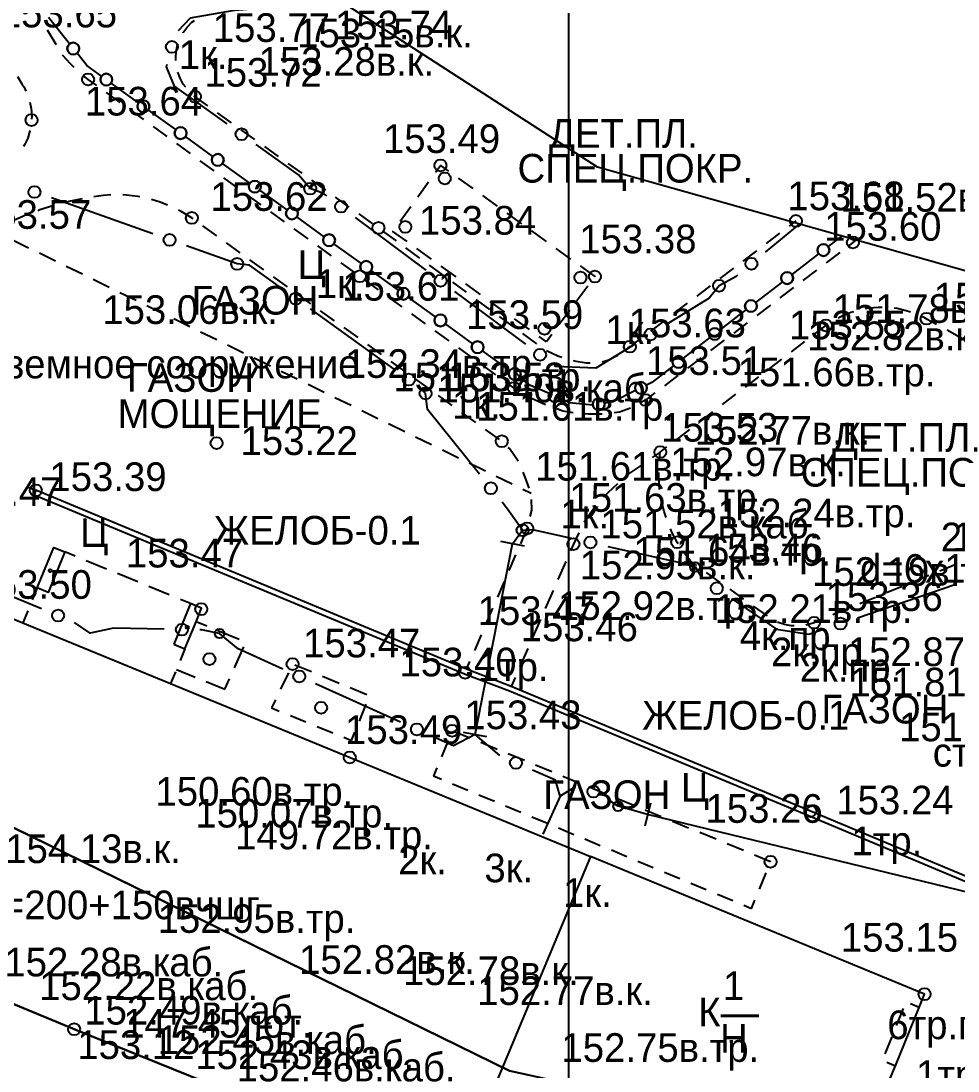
# Model space of a CAD drawing. Header units: metres. Extents: x -2743 to 126, y 13385 to 13916.
# Drawn here: x -1847.07 to -1807.85, y 13646.49 to 13690.44 of the extents above; entities that cross this region are included whole.
import ezdxf

# ---------------------------------------------------------------- set-up
doc = ezdxf.new("R2010")
doc.units = ezdxf.units.M
for name, color, linetype in [('output[1-12]_3_ДЖКХ-24_03233pp$0$Кабель электрический проектный', 7, 'Continuous'), ('output[1-12]_3_ДЖКХ-24_03233tp$0$Горизонтали', 7, 'Continuous'), ('output[1-12]_3_ДЖКХ-24_03233tp$0$Здания', 7, 'Continuous'), ('output[1-12]_3_ДЖКХ-24_03233up$0$Водопровод', 7, 'Continuous'), ('output[1-12]_3_ДЖКХ-24_03233up$0$Водосток', 7, 'Continuous'), ('output[1-12]_3_ДЖКХ-24_03233up$0$Кабели', 7, 'Continuous'), ('output[1-12]_3_ДЖКХ-24_03233up$0$Кабель электрический', 7, 'Continuous'), ('output[1-12]_3_ДЖКХ-24_03233up$0$Канализация самотёчная', 7, 'Continuous'), ('output[1-12]_brd$0$Граница заказа', 7, 'Continuous'), ('output[19-22]_3_ДЖКХ-25_01840tp$0$Береговая линия', 7, 'Continuous'), ('output[19-22]_3_ДЖКХ-25_01840tp$0$Горизонтали', 7, 'Continuous'), ('output[19-22]_3_ДЖКХ-25_01840tp$0$Граница площадки', 7, 'Continuous'), ('output[19-22]_3_ДЖКХ-25_01840tp$0$Граница улицы', 7, 'Continuous'), ('output[19-22]_3_ДЖКХ-25_01840tp$0$Здания', 7, 'Continuous'), ('output[19-22]_3_ДЖКХ-25_01840tp$0$Леса и газоны', 7, 'Continuous'), ('output[19-22]_3_ДЖКХ-25_01840tp$0$Навесы', 7, 'Continuous'), ('output[19-22]_3_ДЖКХ-25_01840tp$0$Ограды', 7, 'Continuous'), ('output[19-22]_3_ДЖКХ-25_01840tp$0$Пояснительные подписи', 7, 'Continuous'), ('output[19-22]_3_ДЖКХ-25_01840tp$0$Фонари', 7, 'Continuous'), ('output[19-22]_3_ДЖКХ-25_01840tp$0$Части зданий', 7, 'Continuous'), ('output[19-22]_3_ДЖКХ-25_01840up$0$Кабели', 7, 'Continuous'), ('output[19-22]_3_ДЖКХ-25_01840up$0$Кабель электрический', 7, 'Continuous'), ('output[19-22]_3_ДЖКХ-25_01840up$0$Подземные коммуникации', 7, 'Continuous'), ('output[19-22]_brd$0$Граница заказа', 7, 'Continuous'), ('output[23]_brd$0$Рамки', 7, 'Continuous')]:
    doc.layers.add(name, color=color, linetype=linetype)

msp = doc.modelspace()

# ---------------------------------------------------------------- linework, layer by layer
at = {"layer": 'output[1-12]_3_ДЖКХ-24_03233tp$0$Горизонтали'}
msp.add_circle((-1844.846, 13648.235), 0.25, dxfattribs=at)
at = {"layer": 'output[1-12]_3_ДЖКХ-24_03233tp$0$Здания'}
msp.add_lwpolyline([(-1890.233, 13677.678), (-1893.337, 13670.038), (-1879.715, 13664.16), (-1873.416, 13661.442), (-1873.905, 13660.31), (-1862.637, 13655.602), (-1844.846, 13648.235), (-1830.237, 13642.339), (-1829.719, 13643.578), (-1826.253, 13642.128), (-1814.365, 13637.154), (-1811.871, 13643.272)], dxfattribs=at)
at = {"layer": 'output[1-12]_brd$0$Граница заказа'}
msp.add_lwpolyline([(-1548.477, 13587.979), (-1676.866, 13613.821), (-1826.623, 13646.49), (-1941.493, 13702.811), (-1939.549, 13742.563), (-1946.321, 13757.807), (-2014.549, 13775.285), (-2049.484, 13776.598), (-2061.844, 13786.697), (-2071.032, 13788.68), (-2071.376, 13780.544), (-2071.931, 13777.299), (-2073.348, 13774.272), (-2077.472, 13770.511), (-2078.904, 13770.009), (-2095.38, 13773.45), (-2141.494, 13783.622), (-2188.318, 13793.951), (-2191.54, 13794.789), (-2200.754, 13795.888), (-2200.859, 13795.91), (-2208.042, 13797.44), (-2324.427, 13822.225)], dxfattribs=at)
at = {"layer": 'output[19-22]_3_ДЖКХ-25_01840tp$0$Береговая линия'}
msp.add_lwpolyline([(-1826.554, 13662.59), (-1828.426, 13663.309), (-1846.451, 13670.797), (-1846.526, 13670.606), (-1828.501, 13663.118), (-1826.629, 13662.399), (-1814.104, 13657.178), (-1802.348, 13652.246), (-1802.273, 13652.437), (-1814.029, 13657.369), (-1826.554, 13662.59)], dxfattribs=at)
at = {"layer": 'output[19-22]_3_ДЖКХ-25_01840tp$0$Горизонтали'}
for centre in [(-1844.262, 13688.001), (-1839.791, 13687.277), (-1846.63, 13686.298), (-1829.511, 13684.4), (-1839.919, 13682.201), (-1814.632, 13682.074), (-1832.107, 13681.785), (-1812.245, 13681.173), (-1832.887, 13679.76), (-1823.047, 13679.745), (-1809.166, 13677.982), (-1813.374, 13677.698), (-1821.584, 13676.81), (-1826.431, 13675.076), (-1820.93, 13674.578), (-1838.882, 13672.777), (-1826.945, 13672.853), (-1820.309, 13672.401), (-1846.451, 13670.797), (-1825.877, 13669.201), (-1823.946, 13668.544), (-1819.601, 13668.626), (-1839.526, 13665.822), (-1813.875, 13665.256), (-1835.703, 13663.522), (-1828.481, 13663.16), (-1829.026, 13660.73), (-1833.309, 13659.618), (-1814.029, 13657.369), (-1815.692, 13655.247), (-1809.248, 13649.705)]:
    msp.add_circle(centre, 0.25, dxfattribs=at)
at = {"layer": 'output[19-22]_3_ДЖКХ-25_01840tp$0$Граница площадки'}
for points in [[(-1840.288, 13689.947), (-1840.281, 13689.96), (-1840.114, 13690.189), (-1839.915, 13690.392), (-1839.812, 13690.472)], [(-1840.585, 13688.789), (-1840.591, 13688.882), (-1840.572, 13689.165), (-1840.513, 13689.443), (-1840.495, 13689.493)], [(-1840.176, 13687.668), (-1840.278, 13687.806), (-1840.413, 13688.055), (-1840.502, 13688.298)], [(-1839.252, 13686.892), (-1839.791, 13687.277), (-1839.83, 13687.309)], [(-1838.264, 13686.186), (-1838.845, 13686.601)], [(-1837.277, 13685.48), (-1837.858, 13685.895)], [(-1836.29, 13684.774), (-1836.87, 13685.189)], [(-1835.302, 13684.069), (-1835.883, 13684.484)], [(-1834.315, 13683.363), (-1834.896, 13683.778)], [(-1833.328, 13682.657), (-1833.908, 13683.072)], [(-1832.34, 13681.952), (-1832.921, 13682.367)], [(-1814.632, 13682.074), (-1814.916, 13681.859)], [(-1831.359, 13681.237), (-1831.935, 13681.659)], [(-1847.426, 13681.282), (-1846.751, 13680.953)], [(-1815.315, 13681.557), (-1815.884, 13681.126)], [(-1830.38, 13680.521), (-1830.956, 13680.942)], [(-1816.283, 13680.824), (-1816.851, 13680.393)], [(-1846.301, 13680.733), (-1845.626, 13680.403)], [(-1845.177, 13680.183), (-1844.502, 13679.854)], [(-1829.401, 13679.804), (-1829.977, 13680.225)], [(-1817.25, 13680.092), (-1817.819, 13679.661)], [(-1844.052, 13679.634), (-1843.377, 13679.304)], [(-1828.422, 13679.087), (-1828.997, 13679.508)], [(-1842.928, 13679.084), (-1842.252, 13678.755)], [(-1818.218, 13679.359), (-1818.787, 13678.928)], [(-1827.443, 13678.37), (-1828.018, 13678.791)], [(-1819.185, 13678.626), (-1819.754, 13678.196)], [(-1841.803, 13678.535), (-1841.128, 13678.205)], [(-1812.869, 13678.014), (-1812.701, 13678.103), (-1812.337, 13678.253), (-1812.215, 13678.289)], [(-1811.73, 13678.407), (-1811.573, 13678.437), (-1811.181, 13678.47), (-1811.023, 13678.467)], [(-1810.525, 13678.432), (-1810.397, 13678.417), (-1810.014, 13678.331), (-1809.835, 13678.271)], [(-1840.678, 13677.985), (-1840.003, 13677.656)], [(-1826.463, 13677.653), (-1827.039, 13678.074)], [(-1820.153, 13677.894), (-1820.722, 13677.463)], [(-1813.862, 13677.325), (-1813.374, 13677.698), (-1813.294, 13677.752)], [(-1809.371, 13678.084), (-1809.282, 13678.044), (-1809.166, 13677.982), (-1808.744, 13677.751)], [(-1839.554, 13677.436), (-1838.879, 13677.106)], [(-1825.484, 13676.936), (-1826.06, 13677.357)], [(-1808.305, 13677.511), (-1807.682, 13677.17)], [(-1838.429, 13676.886), (-1837.754, 13676.557)], [(-1821.12, 13677.161), (-1821.584, 13676.81), (-1821.69, 13676.731)], [(-1814.824, 13676.59), (-1814.259, 13677.022)], [(-1824.426, 13676.36), (-1824.598, 13676.409), (-1825.079, 13676.643)], [(-1822.094, 13676.439), (-1822.467, 13676.249), (-1822.75, 13676.163)], [(-1837.305, 13676.337), (-1836.629, 13676.007)], [(-1823.243, 13676.117), (-1823.402, 13676.117), (-1823.827, 13676.186), (-1823.946, 13676.221)], [(-1815.786, 13675.855), (-1815.222, 13676.287)], [(-1836.18, 13675.787), (-1835.505, 13675.458)], [(-1816.749, 13675.12), (-1816.184, 13675.552)], [(-1835.055, 13675.238), (-1834.38, 13674.908)], [(-1833.931, 13674.688), (-1833.256, 13674.359)], [(-1817.711, 13674.386), (-1817.146, 13674.817)], [(-1832.806, 13674.139), (-1832.131, 13673.809)], [(-1818.673, 13673.651), (-1818.108, 13674.082)], [(-1831.682, 13673.589), (-1831.006, 13673.26)], [(-1819.635, 13672.916), (-1819.07, 13673.347)], [(-1830.557, 13673.04), (-1829.882, 13672.71)], [(-1829.432, 13672.49), (-1828.757, 13672.161)], [(-1820.35, 13672.041), (-1820.327, 13672.276), (-1820.309, 13672.401), (-1820.033, 13672.612)], [(-1828.308, 13671.941), (-1827.633, 13671.611)], [(-1820.339, 13670.832), (-1820.342, 13670.846), (-1820.377, 13671.322), (-1820.375, 13671.542)], [(-1827.183, 13671.391), (-1826.508, 13671.062)], [(-1826.059, 13670.842), (-1825.721, 13670.677)], [(-1820.067, 13669.655), (-1820.152, 13669.91), (-1820.258, 13670.339)], [(-1819.559, 13668.559), (-1819.584, 13668.597), (-1819.81, 13669.018), (-1819.884, 13669.19)], [(-1818.786, 13667.645), (-1819.031, 13667.819), (-1819.282, 13668.143)], [(-1807.945, 13667.688), (-1808.603, 13667.418)], [(-1817.799, 13666.943), (-1818.378, 13667.355)], [(-1809.065, 13667.228), (-1809.723, 13666.959)], [(-1810.186, 13666.769), (-1810.843, 13666.499)], [(-1816.812, 13666.242), (-1817.391, 13666.654)], [(-1811.306, 13666.31), (-1811.963, 13666.04)], [(-1815.825, 13665.54), (-1816.405, 13665.952)], [(-1812.426, 13665.85), (-1813.084, 13665.581)], [(-1813.546, 13665.391), (-1813.875, 13665.256)], [(-1814.712, 13665.119), (-1814.837, 13665.125), (-1815.111, 13665.177), (-1815.374, 13665.268), (-1815.399, 13665.281)], [(-1813.875, 13665.256), (-1814.011, 13665.206), (-1814.215, 13665.156)]]:
    msp.add_lwpolyline(points, dxfattribs=at)
at = {"layer": 'output[19-22]_3_ДЖКХ-25_01840tp$0$Граница улицы'}
for points in [[(-1845.59, 13689.451), (-1845.599, 13689.466), (-1845.96, 13690.062)], [(-1844.847, 13688.501), (-1844.999, 13688.645), (-1845.326, 13689.003), (-1845.336, 13689.02)], [(-1847.217, 13688.121), (-1847.035, 13687.819)], [(-1847.035, 13687.819), (-1846.944, 13687.671), (-1846.866, 13687.51)], [(-1843.902, 13687.74), (-1844.262, 13688.001), (-1844.474, 13688.169)], [(-1842.919, 13687.028), (-1843.497, 13687.447)], [(-1846.696, 13687.041), (-1846.643, 13686.78), (-1846.621, 13686.465), (-1846.628, 13686.341)], [(-1841.936, 13686.316), (-1842.514, 13686.735)], [(-1840.952, 13685.603), (-1841.531, 13686.022)], [(-1846.694, 13685.847), (-1846.695, 13685.84), (-1846.791, 13685.54), (-1846.924, 13685.254), (-1846.96, 13685.196)], [(-1839.969, 13684.891), (-1840.547, 13685.31)], [(-1838.986, 13684.178), (-1839.564, 13684.597)], [(-1838.002, 13683.466), (-1838.581, 13683.885)], [(-1844.509, 13683.001), (-1844.995, 13682.906), (-1845.208, 13682.851)], [(-1843.305, 13683.161), (-1843.631, 13683.133), (-1844.016, 13683.08)], [(-1842.096, 13683.079), (-1842.175, 13683.096), (-1842.653, 13683.156), (-1842.806, 13683.162)], [(-1840.933, 13682.736), (-1841.243, 13682.858), (-1841.609, 13682.968)], [(-1837.019, 13682.753), (-1837.597, 13683.173)], [(-1845.692, 13682.725), (-1846.324, 13682.522), (-1846.372, 13682.504)], [(-1839.865, 13682.162), (-1839.919, 13682.201), (-1839.95, 13682.222), (-1840.363, 13682.469), (-1840.479, 13682.527)], [(-1846.839, 13682.324), (-1846.97, 13682.274), (-1847.493, 13682.037)], [(-1836.036, 13682.041), (-1836.614, 13682.46)], [(-1838.879, 13681.452), (-1839.459, 13681.87)], [(-1835.052, 13681.329), (-1835.631, 13681.748)], [(-1812.118, 13681.269), (-1812.245, 13681.173), (-1812.403, 13681.053)], [(-1837.893, 13680.741), (-1838.473, 13681.159)], [(-1834.069, 13680.616), (-1834.647, 13681.035)], [(-1812.801, 13680.751), (-1813.37, 13680.319)], [(-1836.907, 13680.031), (-1837.487, 13680.449)], [(-1833.085, 13679.904), (-1833.664, 13680.323)], [(-1813.768, 13680.017), (-1814.337, 13679.585)], [(-1835.921, 13679.32), (-1836.501, 13679.738)], [(-1832.103, 13679.191), (-1832.681, 13679.61)], [(-1834.935, 13678.61), (-1835.515, 13679.028)], [(-1814.735, 13679.282), (-1815.304, 13678.85)], [(-1831.12, 13678.478), (-1831.698, 13678.897)], [(-1815.702, 13678.548), (-1816.271, 13678.116)], [(-1833.949, 13677.899), (-1834.529, 13678.318)], [(-1830.137, 13677.765), (-1830.715, 13678.184)], [(-1816.669, 13677.814), (-1817.238, 13677.382)], [(-1832.963, 13677.189), (-1833.543, 13677.607)], [(-1829.154, 13677.052), (-1829.732, 13677.471)], [(-1831.977, 13676.479), (-1832.557, 13676.897)], [(-1817.636, 13677.079), (-1818.205, 13676.647)], [(-1828.171, 13676.338), (-1828.749, 13676.758)], [(-1830.991, 13675.768), (-1831.571, 13676.186)], [(-1827.188, 13675.625), (-1827.766, 13676.045)], [(-1818.603, 13676.345), (-1819.172, 13675.913)], [(-1830.005, 13675.058), (-1830.585, 13675.476)], [(-1819.57, 13675.61), (-1820.139, 13675.178)], [(-1826.191, 13674.934), (-1826.431, 13675.076), (-1826.783, 13675.332)], [(-1829.019, 13674.347), (-1829.599, 13674.765)], [(-1825.113, 13674.378), (-1825.704, 13674.645), (-1825.761, 13674.679)], [(-1820.537, 13674.876), (-1820.93, 13674.578), (-1821.122, 13674.467)], [(-1823.951, 13674.046), (-1824.383, 13674.117), (-1824.646, 13674.202)], [(-1821.561, 13674.232), (-1822.011, 13674.067), (-1822.244, 13674.036)], [(-1828.033, 13673.637), (-1828.613, 13674.055)], [(-1822.741, 13673.98), (-1823.322, 13673.98), (-1823.454, 13673.994)], [(-1827.047, 13672.926), (-1827.627, 13673.344)], [(-1826.255, 13672.017), (-1826.621, 13672.547), (-1826.673, 13672.596)], [(-1820.309, 13672.401), (-1820.647, 13672.167)], [(-1825.799, 13670.893), (-1825.961, 13671.343), (-1826.052, 13671.561)], [(-1821.059, 13671.883), (-1821.676, 13671.456), (-1821.729, 13671.408)], [(-1846.781, 13670.934), (-1846.451, 13670.797)], [(-1822.098, 13671.071), (-1822.704, 13670.515)], [(-1825.751, 13669.7), (-1825.684, 13669.967), (-1825.707, 13670.407)], [(-1823.025, 13670.136), (-1823.49, 13669.463), (-1823.492, 13669.459)], [(-1826.154, 13668.558), (-1825.877, 13669.201), (-1825.873, 13669.215)], [(-1823.714, 13669.011), (-1823.946, 13668.544), (-1824.067, 13668.269)], [(-1826.635, 13667.442), (-1826.352, 13668.098)], [(-1824.267, 13667.811), (-1824.597, 13667.058)], [(-1827.116, 13666.326), (-1826.833, 13666.982)], [(-1824.798, 13666.6), (-1825.128, 13665.847)], [(-1827.598, 13665.21), (-1827.314, 13665.866)], [(-1825.328, 13665.389), (-1825.658, 13664.636)], [(-1839.297, 13665.109), (-1839.744, 13665.293)], [(-1837.94, 13664.55), (-1838.834, 13664.918)], [(-1828.079, 13664.094), (-1827.795, 13664.75)], [(-1838.139, 13663.367), (-1837.746, 13664.251)], [(-1825.859, 13664.178), (-1826.188, 13663.425)], [(-1828.418, 13663.306), (-1828.277, 13663.634)], [(-1834.915, 13663.195), (-1835.612, 13663.484)], [(-1838.538, 13662.468), (-1838.342, 13662.91)], [(-1835.877, 13663.16), (-1836.205, 13662.48)], [(-1833.756, 13662.714), (-1834.453, 13663.003)], [(-1826.389, 13662.967), (-1826.554, 13662.59)], [(-1832.596, 13662.233), (-1833.294, 13662.522)], [(-1836.422, 13662.029), (-1836.586, 13661.689)], [(-1832.902, 13661.14), (-1832.618, 13661.839)], [(-1833.233, 13660.327), (-1833.091, 13660.677)], [(-1828.281, 13660.424), (-1828.964, 13660.704)], [(-1829.19, 13660.33), (-1829.47, 13659.647)], [(-1827.136, 13659.953), (-1827.819, 13660.234)], [(-1825.992, 13659.482), (-1826.674, 13659.763)], [(-1824.847, 13659.012), (-1825.529, 13659.292)], [(-1829.659, 13659.184), (-1829.799, 13658.843)], [(-1823.702, 13658.541), (-1824.384, 13658.821)], [(-1822.557, 13658.07), (-1823.24, 13658.351)], [(-1821.413, 13657.599), (-1822.095, 13657.88)], [(-1820.268, 13657.129), (-1820.95, 13657.409)], [(-1819.123, 13656.658), (-1819.805, 13656.938)], [(-1817.978, 13656.187), (-1818.661, 13656.468)], [(-1816.833, 13655.716), (-1817.516, 13655.997)], [(-1815.693, 13655.244), (-1815.692, 13655.247), (-1816.371, 13655.526)], [(-1816.161, 13654.098), (-1815.882, 13654.781)], [(-1816.489, 13653.293), (-1816.35, 13653.635)]]:
    msp.add_lwpolyline(points, dxfattribs=at)
at = {"layer": 'output[19-22]_3_ДЖКХ-25_01840tp$0$Здания'}
for points in [[(-1874.397, 13676.546), (-1871.069, 13675.174), (-1870.904, 13675.107), (-1858.637, 13670.053), (-1852.48, 13667.516), (-1846.995, 13665.256), (-1840.809, 13662.708), (-1823.226, 13655.464), (-1828.421, 13643.035), (-1829.719, 13643.578), (-1830.237, 13642.339), (-1844.846, 13648.235), (-1860.108, 13654.555)], [(-1828.421, 13643.035), (-1814.365, 13637.154), (-1814.138, 13637.71), (-1813.142, 13640.153), (-1812.916, 13640.708), (-1811.92, 13643.152), (-1811.693, 13643.707), (-1810.697, 13646.151), (-1810.471, 13646.706), (-1809.475, 13649.149), (-1809.248, 13649.705), (-1823.226, 13655.464)]]:
    msp.add_lwpolyline(points, dxfattribs=at)
at = {"layer": 'output[19-22]_3_ДЖКХ-25_01840tp$0$Леса и газоны'}
for centre in [(-1839.185, 13663.73), (-1834.509, 13661.696)]:
    msp.add_circle(centre, 0.25, dxfattribs=at)
at = {"layer": 'output[19-22]_3_ДЖКХ-25_01840tp$0$Навесы'}
for points in [[(-1829.719, 13684.111), (-1829.511, 13684.4), (-1829.182, 13684.163)], [(-1828.777, 13683.871), (-1828.159, 13683.427)], [(-1830.456, 13683.088), (-1830.011, 13683.706)], [(-1827.754, 13683.135), (-1827.136, 13682.69)], [(-1831.192, 13682.065), (-1830.748, 13682.683)], [(-1826.731, 13682.398), (-1826.113, 13681.953)], [(-1830.905, 13681.209), (-1831.5, 13681.637), (-1831.484, 13681.66)], [(-1825.708, 13681.661), (-1825.091, 13681.217)], [(-1829.882, 13680.472), (-1830.5, 13680.917)], [(-1824.685, 13680.924), (-1824.068, 13680.48)], [(-1828.859, 13679.736), (-1829.477, 13680.18)], [(-1823.662, 13680.188), (-1823.047, 13679.745), (-1823.049, 13679.743)], [(-1827.836, 13678.999), (-1828.454, 13679.443)], [(-1823.347, 13679.341), (-1823.8, 13678.73)], [(-1826.813, 13678.262), (-1827.431, 13678.707)], [(-1824.098, 13678.329), (-1824.551, 13677.718)], [(-1825.79, 13677.525), (-1826.408, 13677.97)], [(-1825.076, 13677.011), (-1825.385, 13677.233)], [(-1824.849, 13677.316), (-1825.076, 13677.011)]]:
    msp.add_lwpolyline(points, dxfattribs=at)
for centre in [(-1829.332, 13683.853), (-1830.983, 13681.826), (-1823.651, 13679.704), (-1825.16, 13677.558)]:
    msp.add_circle(centre, 0.25, dxfattribs=at)
at = {"layer": 'output[19-22]_3_ДЖКХ-25_01840tp$0$Ограды'}
for points in [[(-1845.037, 13689.486), (-1845.915, 13690.596)], [(-1843.702, 13688.136), (-1844.322, 13688.583), (-1844.726, 13689.094)], [(-1842.148, 13687.016), (-1843.296, 13687.844)], [(-1840.593, 13685.896), (-1841.742, 13686.723)], [(-1839.039, 13684.775), (-1840.188, 13685.603)], [(-1837.485, 13683.655), (-1838.634, 13684.483)], [(-1835.931, 13682.535), (-1837.079, 13683.363)], [(-1834.377, 13681.415), (-1835.525, 13682.243)], [(-1812.725, 13681.44), (-1813.285, 13681.008)], [(-1832.822, 13680.295), (-1833.971, 13681.122)], [(-1813.681, 13680.702), (-1814.801, 13679.837)], [(-1831.268, 13679.174), (-1832.417, 13680.002)], [(-1815.197, 13679.531), (-1816.318, 13678.666)], [(-1829.714, 13678.054), (-1830.862, 13678.882)], [(-1816.714, 13678.36), (-1817.834, 13677.495)], [(-1828.16, 13676.934), (-1829.308, 13677.762)], [(-1818.23, 13677.19), (-1819.351, 13676.324)], [(-1826.605, 13675.814), (-1827.754, 13676.642)], [(-1819.746, 13676.019), (-1820.658, 13675.315), (-1820.894, 13675.196)], [(-1824.964, 13674.845), (-1825.74, 13675.19), (-1826.2, 13675.521)], [(-1823.134, 13674.363), (-1824.108, 13674.465), (-1824.507, 13674.642)], [(-1821.341, 13674.972), (-1822.277, 13674.502), (-1822.641, 13674.443)]]:
    msp.add_lwpolyline(points, dxfattribs=at)
for points in [[(-1844.632, 13689.29), (-1844.651, 13689.387), (-1844.705, 13689.467), (-1844.784, 13689.52), (-1844.882, 13689.54), (-1844.979, 13689.52), (-1845.058, 13689.467), (-1845.112, 13689.387), (-1845.132, 13689.29), (-1845.112, 13689.193), (-1845.058, 13689.113), (-1844.979, 13689.06), (-1844.882, 13689.04), (-1844.784, 13689.06), (-1844.705, 13689.113), (-1844.651, 13689.193), (-1844.632, 13689.29)], [(-1843.249, 13687.99), (-1843.269, 13688.087), (-1843.322, 13688.167), (-1843.402, 13688.22), (-1843.499, 13688.24), (-1843.597, 13688.22), (-1843.676, 13688.167), (-1843.73, 13688.087), (-1843.749, 13687.99), (-1843.73, 13687.893), (-1843.676, 13687.813), (-1843.597, 13687.76), (-1843.499, 13687.74), (-1843.402, 13687.76), (-1843.322, 13687.813), (-1843.269, 13687.893), (-1843.249, 13687.99)], [(-1841.695, 13686.87), (-1841.715, 13686.967), (-1841.768, 13687.047), (-1841.848, 13687.1), (-1841.945, 13687.12), (-1842.042, 13687.1), (-1842.122, 13687.047), (-1842.175, 13686.967), (-1842.195, 13686.87), (-1842.175, 13686.773), (-1842.122, 13686.693), (-1842.042, 13686.639), (-1841.945, 13686.62), (-1841.848, 13686.639), (-1841.768, 13686.693), (-1841.715, 13686.773), (-1841.695, 13686.87)], [(-1840.141, 13685.75), (-1840.16, 13685.847), (-1840.214, 13685.926), (-1840.293, 13685.98), (-1840.391, 13686), (-1840.488, 13685.98), (-1840.568, 13685.926), (-1840.621, 13685.847), (-1840.641, 13685.75), (-1840.621, 13685.652), (-1840.568, 13685.573), (-1840.488, 13685.519), (-1840.391, 13685.5), (-1840.293, 13685.519), (-1840.214, 13685.573), (-1840.16, 13685.652), (-1840.141, 13685.75)], [(-1838.587, 13684.629), (-1838.606, 13684.727), (-1838.66, 13684.806), (-1838.739, 13684.86), (-1838.837, 13684.879), (-1838.934, 13684.86), (-1839.013, 13684.806), (-1839.067, 13684.727), (-1839.087, 13684.629), (-1839.067, 13684.532), (-1839.013, 13684.453), (-1838.934, 13684.399), (-1838.837, 13684.379), (-1838.739, 13684.399), (-1838.66, 13684.453), (-1838.606, 13684.532), (-1838.587, 13684.629)], [(-1837.032, 13683.509), (-1837.052, 13683.607), (-1837.106, 13683.686), (-1837.185, 13683.74), (-1837.282, 13683.759), (-1837.38, 13683.74), (-1837.459, 13683.686), (-1837.513, 13683.607), (-1837.532, 13683.509), (-1837.513, 13683.412), (-1837.459, 13683.332), (-1837.38, 13683.279), (-1837.282, 13683.259), (-1837.185, 13683.279), (-1837.106, 13683.332), (-1837.052, 13683.412), (-1837.032, 13683.509)], [(-1835.478, 13682.389), (-1835.498, 13682.486), (-1835.551, 13682.566), (-1835.631, 13682.619), (-1835.728, 13682.639), (-1835.825, 13682.619), (-1835.905, 13682.566), (-1835.958, 13682.486), (-1835.978, 13682.389), (-1835.958, 13682.292), (-1835.905, 13682.212), (-1835.825, 13682.159), (-1835.728, 13682.139), (-1835.631, 13682.159), (-1835.551, 13682.212), (-1835.498, 13682.292), (-1835.478, 13682.389)], [(-1833.924, 13681.269), (-1833.944, 13681.366), (-1833.997, 13681.446), (-1834.077, 13681.499), (-1834.174, 13681.519), (-1834.271, 13681.499), (-1834.351, 13681.446), (-1834.404, 13681.366), (-1834.424, 13681.269), (-1834.404, 13681.171), (-1834.351, 13681.092), (-1834.271, 13681.038), (-1834.174, 13681.019), (-1834.077, 13681.038), (-1833.997, 13681.092), (-1833.944, 13681.171), (-1833.924, 13681.269)], [(-1813.233, 13680.855), (-1813.253, 13680.952), (-1813.306, 13681.032), (-1813.386, 13681.085), (-1813.483, 13681.105), (-1813.58, 13681.085), (-1813.66, 13681.032), (-1813.713, 13680.952), (-1813.733, 13680.855), (-1813.713, 13680.757), (-1813.66, 13680.678), (-1813.58, 13680.624), (-1813.483, 13680.605), (-1813.386, 13680.624), (-1813.306, 13680.678), (-1813.253, 13680.757), (-1813.233, 13680.855)], [(-1832.37, 13680.149), (-1832.389, 13680.246), (-1832.443, 13680.325), (-1832.522, 13680.379), (-1832.62, 13680.399), (-1832.717, 13680.379), (-1832.796, 13680.325), (-1832.85, 13680.246), (-1832.87, 13680.149), (-1832.85, 13680.051), (-1832.796, 13679.972), (-1832.717, 13679.918), (-1832.62, 13679.899), (-1832.522, 13679.918), (-1832.443, 13679.972), (-1832.389, 13680.051), (-1832.37, 13680.149)], [(-1814.749, 13679.684), (-1814.769, 13679.781), (-1814.823, 13679.861), (-1814.902, 13679.914), (-1814.999, 13679.934), (-1815.097, 13679.914), (-1815.176, 13679.861), (-1815.23, 13679.781), (-1815.249, 13679.684), (-1815.23, 13679.587), (-1815.176, 13679.507), (-1815.097, 13679.454), (-1814.999, 13679.434), (-1814.902, 13679.454), (-1814.823, 13679.507), (-1814.769, 13679.587), (-1814.749, 13679.684)], [(-1830.815, 13679.028), (-1830.835, 13679.126), (-1830.889, 13679.205), (-1830.968, 13679.259), (-1831.065, 13679.278), (-1831.163, 13679.259), (-1831.242, 13679.205), (-1831.296, 13679.126), (-1831.315, 13679.028), (-1831.296, 13678.931), (-1831.242, 13678.852), (-1831.163, 13678.798), (-1831.065, 13678.778), (-1830.968, 13678.798), (-1830.889, 13678.852), (-1830.835, 13678.931), (-1830.815, 13679.028)], [(-1816.266, 13678.513), (-1816.286, 13678.61), (-1816.339, 13678.69), (-1816.419, 13678.743), (-1816.516, 13678.763), (-1816.613, 13678.743), (-1816.693, 13678.69), (-1816.746, 13678.61), (-1816.766, 13678.513), (-1816.746, 13678.416), (-1816.693, 13678.336), (-1816.613, 13678.283), (-1816.516, 13678.263), (-1816.419, 13678.283), (-1816.339, 13678.336), (-1816.286, 13678.416), (-1816.266, 13678.513)], [(-1829.261, 13677.908), (-1829.281, 13678.005), (-1829.334, 13678.085), (-1829.414, 13678.139), (-1829.511, 13678.158), (-1829.609, 13678.139), (-1829.688, 13678.085), (-1829.742, 13678.005), (-1829.761, 13677.908), (-1829.742, 13677.811), (-1829.688, 13677.731), (-1829.609, 13677.678), (-1829.511, 13677.658), (-1829.414, 13677.678), (-1829.334, 13677.731), (-1829.281, 13677.811), (-1829.261, 13677.908)], [(-1817.782, 13677.342), (-1817.802, 13677.44), (-1817.856, 13677.519), (-1817.935, 13677.573), (-1818.032, 13677.592), (-1818.13, 13677.573), (-1818.209, 13677.519), (-1818.263, 13677.44), (-1818.282, 13677.342), (-1818.263, 13677.245), (-1818.209, 13677.166), (-1818.13, 13677.112), (-1818.032, 13677.092), (-1817.935, 13677.112), (-1817.856, 13677.166), (-1817.802, 13677.245), (-1817.782, 13677.342)], [(-1827.707, 13676.788), (-1827.727, 13676.885), (-1827.78, 13676.965), (-1827.86, 13677.018), (-1827.957, 13677.038), (-1828.054, 13677.018), (-1828.134, 13676.965), (-1828.187, 13676.885), (-1828.207, 13676.788), (-1828.187, 13676.691), (-1828.134, 13676.611), (-1828.054, 13676.558), (-1827.957, 13676.538), (-1827.86, 13676.558), (-1827.78, 13676.611), (-1827.727, 13676.691), (-1827.707, 13676.788)], [(-1819.299, 13676.171), (-1819.318, 13676.269), (-1819.372, 13676.348), (-1819.451, 13676.402), (-1819.549, 13676.421), (-1819.646, 13676.402), (-1819.726, 13676.348), (-1819.779, 13676.269), (-1819.799, 13676.171), (-1819.779, 13676.074), (-1819.726, 13675.995), (-1819.646, 13675.941), (-1819.549, 13675.921), (-1819.451, 13675.941), (-1819.372, 13675.995), (-1819.318, 13676.074), (-1819.299, 13676.171)], [(-1826.153, 13675.668), (-1826.172, 13675.765), (-1826.226, 13675.845), (-1826.305, 13675.898), (-1826.403, 13675.918), (-1826.5, 13675.898), (-1826.58, 13675.845), (-1826.633, 13675.765), (-1826.653, 13675.668), (-1826.633, 13675.57), (-1826.58, 13675.491), (-1826.5, 13675.437), (-1826.403, 13675.418), (-1826.305, 13675.437), (-1826.226, 13675.491), (-1826.172, 13675.57), (-1826.153, 13675.668)], [(-1820.868, 13675.084), (-1820.887, 13675.181), (-1820.941, 13675.261), (-1821.02, 13675.315), (-1821.118, 13675.334), (-1821.215, 13675.315), (-1821.295, 13675.261), (-1821.348, 13675.181), (-1821.368, 13675.084), (-1821.348, 13674.987), (-1821.295, 13674.907), (-1821.215, 13674.854), (-1821.118, 13674.834), (-1821.02, 13674.854), (-1820.941, 13674.907), (-1820.887, 13674.987), (-1820.868, 13675.084)], [(-1824.486, 13674.744), (-1824.505, 13674.841), (-1824.559, 13674.921), (-1824.638, 13674.974), (-1824.736, 13674.994), (-1824.833, 13674.974), (-1824.913, 13674.921), (-1824.966, 13674.841), (-1824.986, 13674.744), (-1824.966, 13674.647), (-1824.913, 13674.567), (-1824.833, 13674.514), (-1824.736, 13674.494), (-1824.638, 13674.514), (-1824.559, 13674.567), (-1824.505, 13674.647), (-1824.486, 13674.744)], [(-1822.638, 13674.403), (-1822.657, 13674.5), (-1822.711, 13674.58), (-1822.79, 13674.633), (-1822.888, 13674.653), (-1822.985, 13674.633), (-1823.064, 13674.58), (-1823.118, 13674.5), (-1823.138, 13674.403), (-1823.118, 13674.306), (-1823.064, 13674.226), (-1822.985, 13674.173), (-1822.888, 13674.153), (-1822.79, 13674.173), (-1822.711, 13674.226), (-1822.657, 13674.306), (-1822.638, 13674.403)]]:
    msp.add_lwpolyline(points, close=True, dxfattribs=at)
for centre in [(-1844.882, 13689.29), (-1844.882, 13689.29), (-1843.499, 13687.99), (-1843.499, 13687.99), (-1841.945, 13686.87), (-1841.945, 13686.87), (-1840.391, 13685.75), (-1840.391, 13685.75), (-1838.837, 13684.629), (-1838.837, 13684.629), (-1837.282, 13683.509), (-1837.282, 13683.509), (-1835.728, 13682.389), (-1835.728, 13682.389), (-1834.174, 13681.269), (-1834.174, 13681.269), (-1813.483, 13680.855), (-1813.483, 13680.855), (-1832.62, 13680.149), (-1832.62, 13680.149), (-1814.999, 13679.684), (-1814.999, 13679.684), (-1831.065, 13679.028), (-1831.065, 13679.028), (-1816.516, 13678.513), (-1816.516, 13678.513), (-1829.511, 13677.908), (-1829.511, 13677.908), (-1818.032, 13677.342), (-1818.032, 13677.342), (-1827.957, 13676.788), (-1827.957, 13676.788), (-1819.549, 13676.171), (-1819.549, 13676.171), (-1826.403, 13675.668), (-1826.403, 13675.668), (-1821.118, 13675.084), (-1821.118, 13675.084), (-1824.736, 13674.744), (-1824.736, 13674.744), (-1822.888, 13674.403), (-1822.888, 13674.403)]:
    msp.add_circle(centre, 0.25, dxfattribs=at)
at = {"layer": 'output[19-22]_3_ДЖКХ-25_01840tp$0$Фонари'}
for centre, radius in [((-1834.966, 13683.426), 0.25), ((-1838.021, 13680.275), 0.25), ((-1817.852, 13679.358), 0.25), ((-1830.133, 13674.854), 0.25), ((-1826.074, 13669.125), 0.25), ((-1818.857, 13667.589), 0.2), ((-1838.759, 13664.805), 0.2), ((-1822.077, 13657.569), 0.2)]:
    msp.add_circle(centre, radius, dxfattribs=at)
at = {"layer": 'output[19-22]_3_ДЖКХ-25_01840tp$0$Части зданий'}
for points in [[(-1845.23, 13668.218), (-1845.929, 13666.52), (-1846.396, 13666.712), (-1845.696, 13668.41), (-1845.23, 13668.218)], [(-1844.804, 13668.042), (-1845.23, 13668.218)], [(-1843.49, 13667.501), (-1844.342, 13667.852)], [(-1842.177, 13666.96), (-1843.028, 13667.31)], [(-1846.396, 13666.712), (-1846.6, 13666.215)], [(-1840.863, 13666.418), (-1841.714, 13666.769)], [(-1840.674, 13664.355), (-1840.209, 13664.164), (-1839.744, 13665.293), (-1839.51, 13665.861), (-1839.975, 13666.053), (-1840.674, 13664.355)], [(-1839.975, 13666.053), (-1840.401, 13666.228)], [(-1846.791, 13665.753), (-1846.995, 13665.256)], [(-1840.209, 13664.164), (-1840.414, 13663.667)], [(-1840.604, 13663.204), (-1840.809, 13662.708)], [(-1840.564, 13663.303), (-1839.782, 13662.981)], [(-1839.32, 13662.79), (-1838.538, 13662.468)], [(-1836.586, 13661.689), (-1836.259, 13661.556)], [(-1835.796, 13661.368), (-1835.141, 13661.102)], [(-1834.678, 13660.914), (-1834.023, 13660.648)], [(-1833.56, 13660.46), (-1833.233, 13660.327)], [(-1829.799, 13658.843), (-1829.475, 13658.708)], [(-1829.014, 13658.516), (-1828.366, 13658.245)], [(-1827.905, 13658.053), (-1827.257, 13657.783)], [(-1826.795, 13657.591), (-1826.148, 13657.32)], [(-1825.686, 13657.128), (-1825.038, 13656.858)], [(-1824.577, 13656.666), (-1823.929, 13656.395)], [(-1823.468, 13656.203), (-1822.82, 13655.933)], [(-1822.359, 13655.741), (-1821.711, 13655.47)], [(-1821.25, 13655.278), (-1820.602, 13655.008)], [(-1820.14, 13654.816), (-1819.493, 13654.545)], [(-1819.031, 13654.353), (-1818.383, 13654.083)], [(-1817.922, 13653.891), (-1817.274, 13653.62)], [(-1816.813, 13653.428), (-1816.489, 13653.293)], [(-1810.139, 13649.11), (-1810.433, 13648.388)], [(-1809.475, 13649.149), (-1809.835, 13649.298)], [(-1810.622, 13647.925), (-1810.916, 13647.203)], [(-1810.831, 13646.855), (-1810.471, 13646.706)]]:
    msp.add_lwpolyline(points, dxfattribs=at)
for centre in [(-1845.852, 13667.439), (-1840.108, 13665.057)]:
    msp.add_circle(centre, 0.0625, dxfattribs=at)
at = {"layer": 'output[19-22]_3_ДЖКХ-25_01840up$0$Кабели'}
for points in [[(-1840.476, 13690.04), (-1839.97, 13690.57), (-1838.14, 13690.9), (-1837.237, 13690.968), (-1837.302, 13691.151)], [(-1838.444, 13686.143), (-1840.64, 13687.72), (-1840.98, 13688.53), (-1840.951, 13688.636)], [(-1834.275, 13683.119), (-1834.41, 13683.22), (-1834.966, 13683.426), (-1835.46, 13684), (-1837.226, 13685.268)], [(-1841.557, 13681.529), (-1845.801, 13683.035)], [(-1830.109, 13680.02), (-1833.071, 13682.224)], [(-1814.498, 13681.94), (-1815.919, 13680.762)], [(-1838.021, 13680.275), (-1840.143, 13681.028)], [(-1836.173, 13679.262), (-1837.51, 13680.22), (-1838.021, 13680.275)], [(-1817.074, 13679.805), (-1817.14, 13679.75), (-1817.852, 13679.358), (-1818.26, 13678.84), (-1820.077, 13677.719)], [(-1825.943, 13676.92), (-1828.906, 13679.124)], [(-1831.446, 13675.872), (-1834.954, 13678.388)], [(-1821.353, 13676.932), (-1823.01, 13675.91), (-1824.68, 13675.98), (-1824.74, 13676.025)], [(-1827.873, 13671.47), (-1830.05, 13674.18), (-1830.133, 13674.854), (-1830.257, 13674.958)], [(-1826.49, 13668.56), (-1826.074, 13669.125), (-1826.7, 13670.01), (-1826.934, 13670.301)], [(-1826.074, 13669.125), (-1825.66, 13669.16), (-1823.967, 13668.78)], [(-1828.06, 13660.57), (-1826.49, 13668.56)], [(-1825.999, 13668.464), (-1826.981, 13668.656)], [(-1822.503, 13668.452), (-1819.55, 13667.79), (-1818.857, 13667.589), (-1818.561, 13667.121)], [(-1846.211, 13665.84), (-1849.82, 13667.326)], [(-1812.056, 13665.463), (-1807.985, 13666.851)], [(-1817.326, 13666.271), (-1815.45, 13664.98), (-1814.09, 13664.77), (-1813.476, 13664.979)], [(-1841.083, 13664.98), (-1843.2, 13665.02), (-1844.18, 13664.82), (-1844.827, 13665.264)], [(-1836.108, 13663.317), (-1837.98, 13664.16), (-1838.759, 13664.805), (-1839.52, 13664.95), (-1839.583, 13664.951)], [(-1831.183, 13661.097), (-1834.741, 13662.7)], [(-1828.06, 13660.57), (-1828.97, 13660.1), (-1829.815, 13660.481)], [(-1827.569, 13660.474), (-1828.551, 13660.666)], [(-1827.033, 13659.696), (-1828.06, 13660.57)], [(-1824.5, 13658), (-1824.7, 13658.67), (-1825.665, 13659.087)], [(-1823.842, 13658.344), (-1823.92, 13658.36), (-1824.5, 13658)], [(-1824.5, 13658), (-1825.225, 13656.407)], [(-1820.84, 13657.22), (-1822.077, 13657.569), (-1822.461, 13657.831)], [(-1820.722, 13657.706), (-1820.958, 13656.734)], [(-1801.79, 13652.59), (-1820.84, 13657.22)]]:
    msp.add_lwpolyline(points, dxfattribs=at)
for centre in [(-1840.752, 13689.36), (-1837.835, 13685.705), (-1846.508, 13683.285), (-1833.673, 13682.672), (-1840.85, 13681.279), (-1816.497, 13680.283), (-1829.507, 13679.572), (-1835.564, 13678.825), (-1820.715, 13677.326), (-1825.342, 13676.472), (-1830.836, 13675.435), (-1827.403, 13670.885), (-1823.235, 13668.616), (-1817.944, 13666.696), (-1845.518, 13665.555), (-1812.766, 13665.221), (-1840.333, 13664.965), (-1835.424, 13663.008), (-1830.499, 13660.789), (-1826.353, 13659.385), (-1823.109, 13658.188)]:
    msp.add_circle(centre, 0.25, dxfattribs=at)
at = {"layer": 'output[19-22]_brd$0$Граница заказа'}
for points in [[(-1822.934, 13684.319), (-1935.676, 13757.181)], [(-1941.493, 13702.811), (-1826.623, 13646.49)], [(-1625.053, 13628.523), (-1822.934, 13684.319)], [(-1826.623, 13646.49), (-1676.866, 13613.821)]]:
    msp.add_lwpolyline(points, dxfattribs=at)
at = {"layer": 'output[23]_brd$0$Рамки'}
msp.add_lwpolyline([(-2074.156, 13548.586), (-2074.156, 13798.586), (-1824.156, 13798.586), (-1824.156, 13548.586), (-2074.156, 13548.586)], dxfattribs=at)

# ---------------------------------------------------------------- texts
at = {"layer": 'output[1-12]_3_ДЖКХ-24_03233pp$0$Кабель электрический проектный'}
for s, p in [('4к.пр.', (-1816.984, 13664.107)), ('2к.пр.', (-1815.674, 13663.432)), ('2к.пр.', (-1814.475, 13662.784)), ('6тр.пр.', (-1810.808, 13647.821))]:
    msp.add_text(s, height=1.2, dxfattribs=at).set_placement(p)
at = {"layer": 'output[1-12]_3_ДЖКХ-24_03233tp$0$Горизонтали'}
msp.add_text('153.12', height=1.2, dxfattribs=at).set_placement((-1844.716, 13646.989))
at = {"layer": 'output[1-12]_3_ДЖКХ-24_03233up$0$Водопровод'}
for s, p in [('150.60в.тр.', (-1841.442, 13657.594)), ('150.07в.тр.', (-1839.775, 13656.682)), ('149.72в.тр.', (-1838.108, 13655.77))]:
    msp.add_text(s, height=1.2, dxfattribs=at).set_placement(p)
at = {"layer": 'output[1-12]_3_ДЖКХ-24_03233up$0$Водосток'}
msp.add_text('d=200+150вчшг', height=1.2, dxfattribs=at).set_placement((-1848.761, 13652.842))
at = {"layer": 'output[1-12]_3_ДЖКХ-24_03233up$0$Кабели'}
for s, p in [('152.34в.тр.', (-1833.516, 13675.503)), ('152.24в.тр.', (-1817.913, 13669.251)), ('152.21в.тр.', (-1818.03, 13665.246)), ('152.28в.каб.', (-1847.769, 13650.449)), ('152.22в.каб.', (-1846.311, 13649.455)), ('152.49в.каб.', (-1844.422, 13648.432)), ('152.45в.каб.', (-1841.346, 13647.196)), ('152.43в.каб.', (-1839.775, 13646.568)), ('152.46в.каб.', (-1838.045, 13646.055))]:
    msp.add_text(s, height=1.2, dxfattribs=at).set_placement(p)
at = {"layer": 'output[1-12]_3_ДЖКХ-24_03233up$0$Кабель электрический'}
for s, p in [('151.52в.каб.', (-1812.768, 13682.465)), ('151.78в.каб.', (-1813.098, 13677.808)), ('151.66в.тр.', (-1817.071, 13675.151)), ('151.63в.тр.', (-1831.484, 13674.945)), ('151.40в.каб.', (-1829.637, 13674.477)), ('151.61в.тр.', (-1828.017, 13673.713)), ('151.61в.тр.', (-1825.547, 13671.202)), ('151.63в.тр.', (-1824.113, 13669.898)), ('151.52в.каб.', (-1822.818, 13668.785)), ('2к. стр.', (-1808.568, 13668.243)), ('151.64в.тр.', (-1821.436, 13667.637)), ('152.19в.тр.', (-1813.956, 13666.797)), ('d=6х160стр.', (-1811.95, 13666.925)), ('151.81в.тр.', (-1812.392, 13662.17)), ('151.73в.тр.', (-1810.315, 13660.294)), ('стр.. 2к.', (-1808.905, 13659.229))]:
    msp.add_text(s, height=1.2, dxfattribs=at).set_placement(p)
at = {"layer": 'output[1-12]_3_ДЖКХ-24_03233up$0$Канализация самотёчная'}
msp.add_text('147.45лот.', height=1.2, dxfattribs=at).set_placement((-1842.793, 13647.887))
at = {"layer": 'output[19-22]_3_ДЖКХ-25_01840tp$0$Береговая линия'}
for p in [(-1839.007, 13668.525), (-1821.067, 13660.778)]:
    msp.add_text('ЖЕЛОБ-0.1', height=1.2, dxfattribs=at).set_placement(p)
at = {"layer": 'output[19-22]_3_ДЖКХ-25_01840tp$0$Горизонтали'}
for s, p in [('153.65', (-1847.958, 13690.175)), ('153.74', (-1833.929, 13689.673)), ('153.77', (-1839.043, 13689.568)), ('153.72', (-1839.394, 13687.695)), ('153.64', (-1844.397, 13686.487)), ('153.49', (-1831.921, 13684.919)), ('153.62', (-1839.143, 13682.497)), ('153.68', (-1814.99, 13682.523)), ('153.57', (-1849.038, 13681.744)), ('153.84', (-1830.411, 13681.501)), ('153.60', (-1813.449, 13681.248)), ('153.38', (-1823.702, 13680.72)), ('153.61', (-1833.625, 13678.737)), ('153.56', (-1808.865, 13678.285)), ('153.59', (-1828.441, 13677.552)), ('153.63', (-1821.634, 13677.202)), ('153.55', (-1814.924, 13677.116)), ('153.51', (-1820.91, 13675.627)), ('153.53', (-1829.202, 13674.945)), ('153.53', (-1820.276, 13672.836)), ('153.22', (-1837.882, 13672.277)), ('153.39', (-1845.883, 13670.767)), ('153.47', (-1850.283, 13670.141)), ('153.38', (-1808.077, 13668.249)), ('153.46', (-1818.406, 13667.777)), ('153.47', (-1842.681, 13667.567)), ('153.50', (-1849.012, 13666.256)), ('153.36', (-1813.391, 13665.744)), ('153.47', (-1827.956, 13665.159)), ('153.46', (-1826.155, 13664.48)), ('153.47', (-1835.262, 13663.802)), ('153.40', (-1831.229, 13663.009)), ('153.43', (-1828.514, 13660.798)), ('153.49', (-1833.507, 13660.179)), ('153.24', (-1812.942, 13657.23)), ('153.26', (-1818.418, 13656.878)), ('153.15', (-1812.751, 13651.485))]:
    msp.add_text(s, height=1.2, dxfattribs=at).set_placement(p)
at = {"layer": 'output[19-22]_3_ДЖКХ-25_01840tp$0$Граница площадки'}
for s, p in [('ДЕТ.ПЛ.', (-1824.97, 13685.14)), ('СПЕЦ.ПОКР.', (-1826.287, 13683.68)), ('ДЕТ.ПЛ.', (-1813.121, 13672.413)), ('СПЕЦ.ПОКР.', (-1814.438, 13670.952))]:
    msp.add_text(s, height=1.2, dxfattribs=at).set_placement(p)
at = {"layer": 'output[19-22]_3_ДЖКХ-25_01840tp$0$Граница улицы'}
for p in [(-1835.494, 13679.647), (-1844.599, 13668.429), (-1819.452, 13657.762)]:
    msp.add_text('Ц', height=1.2, dxfattribs=at).set_placement(p)
at = {"layer": 'output[19-22]_3_ДЖКХ-25_01840tp$0$Здания'}
for s, p in [('1', (-1817.689, 13649.455)), ('К—', (-1818.722, 13648.355)), ('Н', (-1817.808, 13647.255))]:
    msp.add_text(s, height=1.2, dxfattribs=at).set_placement(p)
at = {"layer": 'output[19-22]_3_ДЖКХ-25_01840tp$0$Леса и газоны'}
for p in [(-1839.934, 13678.155), (-1842.634, 13674.92), (-1813.566, 13661.037), (-1825.205, 13657.455)]:
    msp.add_text('ГАЗОН', height=1.2, dxfattribs=at).set_placement(p)
at = {"layer": 'output[19-22]_3_ДЖКХ-25_01840tp$0$Пояснительные подписи'}
msp.add_text('МОЩЕНИЕ', height=1.2, dxfattribs=at).set_placement((-1843.024, 13673.408))
at = {"layer": 'output[19-22]_3_ДЖКХ-25_01840up$0$Кабели'}
for s, p in [('1к.', (-1840.465, 13688.432)), ('1к.', (-1834.726, 13678.844)), ('153.06в.к.', (-1843.669, 13677.762)), ('1к.', (-1822.605, 13676.922)), ('152.82в.к.', (-1814.159, 13676.658)), ('1к.', (-1829.03, 13673.798)), ('152.77в.к.', (-1818.872, 13672.706)), ('152.97в.к.', (-1819.892, 13671.389)), ('1к.', (-1824.49, 13669.201)), ('152.95в.к.', (-1823.68, 13667.072)), ('152.92в.тр.', (-1824.59, 13665.366)), ('152.87в.к.', (-1812.459, 13663.441)), ('1тр.', (-1827.952, 13662.81)), ('1тр.', (-1812.307, 13655.522)), ('154.13в.к.', (-1847.732, 13655.193)), ('2к.', (-1831.28, 13654.725)), ('3к.', (-1827.674, 13654.39)), ('1к.', (-1824.383, 13653.359)), ('152.95в.тр.', (-1841.352, 13652.272)), ('152.82в.к.', (-1835.43, 13650.555)), ('152.78в.к.', (-1831.079, 13650.085)), ('152.77в.к.', (-1827.975, 13649.253)), ('152.75в.тр.', (-1824.448, 13646.871)), ('1тр.', (-1809.604, 13645.739))]:
    msp.add_text(s, height=1.2, dxfattribs=at).set_placement(p)
at = {"layer": 'output[19-22]_3_ДЖКХ-25_01840up$0$Кабель электрический'}
for s, p in [('153.15в.к.', (-1835.51, 13689.34)), ('153.28в.к.', (-1837.124, 13688.15))]:
    msp.add_text(s, height=1.2, dxfattribs=at).set_placement(p)
at = {"layer": 'output[19-22]_3_ДЖКХ-25_01840up$0$Подземные коммуникации'}
msp.add_text('подземное сооружение', height=1.2, dxfattribs=at).set_placement((-1850.37, 13675.485))

doc.saveas('drawing.dxf')
